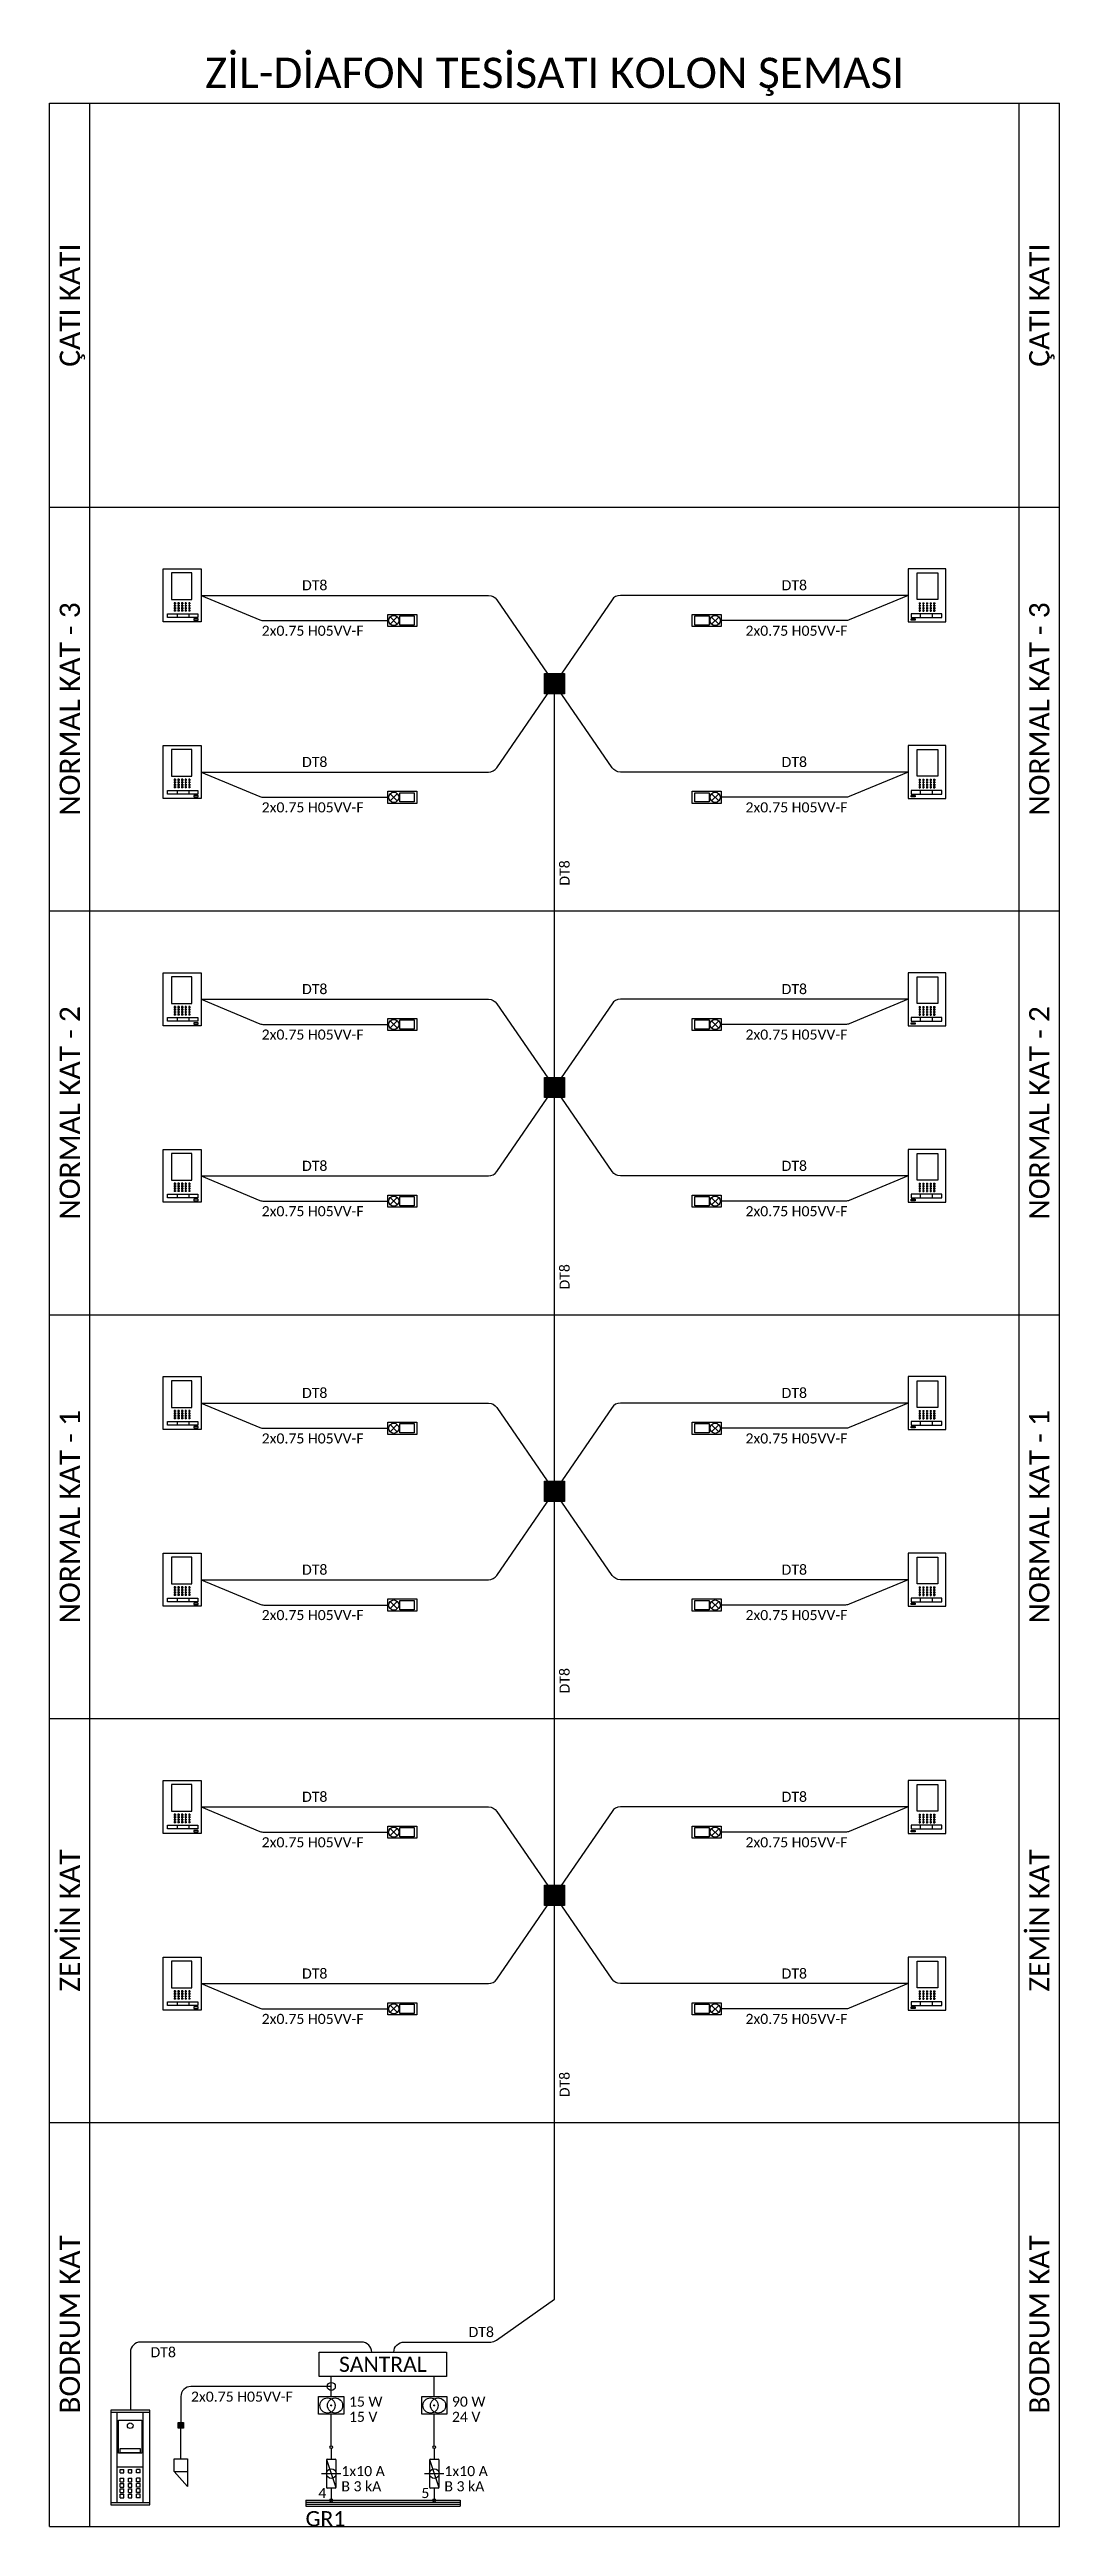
# Model space of a CAD drawing. Header units: millimetres. Extents: x 1779 to 2529, y 684 to 2524.
import ezdxf
from ezdxf.enums import TextEntityAlignment as Align

# ---------------------------------------------------------------- set-up
doc = ezdxf.new("R2010")
doc.units = ezdxf.units.MM
doc.layers.add('_etr_kolon_zil', color=6, linetype='Continuous')
doc.styles.add('_etr_ts_klnzil', font='Calibri')

# ---------------------------------------------------------------- blocks, each defined once
blk = doc.blocks.new('ZL_GKAPITEL', base_point=(113.1, 1700))
at = {"color": 0, "linetype": 'Continuous'}
for p, q in [((116.7, 1713.3), (117.3, 1713.3)), ((116.7, 1712.7), (116.7, 1713.3)), ((116.7, 1712.7), (117.3, 1712.7)), ((116.7, 1711.5), (117.3, 1711.5)), ((116.7, 1710.9), (116.7, 1711.5)), ((116.7, 1710.9), (117.3, 1710.9)), ((116.7, 1709.7), (117.3, 1709.7)), ((116.7, 1709.1), (116.7, 1709.7)), ((116.7, 1709.1), (117.3, 1709.1)), ((116.7, 1707.9), (117.3, 1707.9)), ((116.7, 1707.3), (116.7, 1707.9)), ((116.7, 1707.3), (117.3, 1707.3)), ((116.7, 1706.1), (117.3, 1706.1)), ((116.7, 1705.5), (116.7, 1706.1)), ((116.7, 1705.5), (117.3, 1705.5)), ((117.3, 1712.7), (117.3, 1713.3)), ((117.3, 1710.9), (117.3, 1711.5)), ((117.3, 1709.1), (117.3, 1709.7)), ((117.3, 1707.3), (117.3, 1707.9)), ((117.3, 1705.5), (117.3, 1706.1)), ((117.9, 1713.3), (118.5, 1713.3)), ((117.9, 1712.7), (117.9, 1713.3)), ((117.9, 1712.7), (118.5, 1712.7)), ((117.9, 1711.5), (118.5, 1711.5)), ((117.9, 1710.9), (117.9, 1711.5)), ((117.9, 1710.9), (118.5, 1710.9)), ((117.9, 1709.7), (118.5, 1709.7)), ((117.9, 1709.1), (117.9, 1709.7)), ((117.9, 1709.1), (118.5, 1709.1)), ((117.9, 1707.9), (118.5, 1707.9)), ((117.9, 1707.3), (117.9, 1707.9)), ((117.9, 1707.3), (118.5, 1707.3)), ((117.9, 1706.1), (118.5, 1706.1)), ((117.9, 1705.5), (117.9, 1706.1)), ((117.9, 1705.5), (118.5, 1705.5)), ((118.5, 1712.7), (118.5, 1713.3)), ((118.5, 1710.9), (118.5, 1711.5)), ((118.5, 1709.1), (118.5, 1709.7)), ((118.5, 1707.3), (118.5, 1707.9)), ((118.5, 1705.5), (118.5, 1706.1)), ((119.1, 1713.3), (119.7, 1713.3)), ((119.1, 1712.7), (119.1, 1713.3)), ((119.1, 1712.7), (119.7, 1712.7)), ((119.1, 1711.5), (119.7, 1711.5)), ((119.1, 1710.9), (119.1, 1711.5)), ((119.1, 1710.9), (119.7, 1710.9)), ((119.1, 1709.7), (119.7, 1709.7)), ((119.1, 1709.1), (119.1, 1709.7)), ((119.1, 1709.1), (119.7, 1709.1)), ((119.1, 1707.9), (119.7, 1707.9)), ((119.1, 1707.3), (119.1, 1707.9)), ((119.1, 1707.3), (119.7, 1707.3)), ((119.1, 1706.1), (119.7, 1706.1)), ((119.1, 1705.5), (119.1, 1706.1)), ((119.1, 1705.5), (119.7, 1705.5)), ((119.7, 1712.7), (119.7, 1713.3)), ((119.7, 1710.9), (119.7, 1711.5)), ((119.7, 1709.1), (119.7, 1709.7)), ((119.7, 1707.3), (119.7, 1707.9)), ((119.7, 1705.5), (119.7, 1706.1)), ((120.3, 1713.3), (120.9, 1713.3)), ((120.3, 1712.7), (120.3, 1713.3)), ((120.3, 1712.7), (120.9, 1712.7)), ((120.3, 1711.5), (120.9, 1711.5)), ((120.3, 1710.9), (120.3, 1711.5)), ((120.3, 1710.9), (120.9, 1710.9)), ((120.3, 1709.7), (120.9, 1709.7)), ((120.3, 1709.1), (120.3, 1709.7)), ((120.3, 1709.1), (120.9, 1709.1)), ((120.3, 1707.9), (120.9, 1707.9)), ((120.3, 1707.3), (120.3, 1707.9)), ((120.3, 1707.3), (120.9, 1707.3)), ((120.3, 1706.1), (120.9, 1706.1)), ((120.3, 1705.5), (120.3, 1706.1)), ((120.3, 1705.5), (120.9, 1705.5)), ((120.9, 1712.7), (120.9, 1713.3)), ((120.9, 1710.9), (120.9, 1711.5)), ((120.9, 1709.1), (120.9, 1709.7)), ((120.9, 1707.3), (120.9, 1707.9)), ((120.9, 1705.5), (120.9, 1706.1))]:
    blk.add_line(p, q, dxfattribs=at)
at = {"color": 0, "linetype": 'Continuous', "flags": 128}
for points in [[(100, 1700), (126.2, 1700), (126.2, 1718.7), (100, 1718.7)], [(102, 1714.7), (115.2, 1714.7), (115.2, 1704.5), (102, 1704.5)], [(124, 1716.7), (122.2, 1716.7), (122.2, 1701.6), (124, 1701.6)], [(124.7, 1703.6), (125.4, 1703.6), (125.4, 1701.5), (124.7, 1701.5)]]:
    blk.add_lwpolyline(points, close=True, dxfattribs=at)
for points in [[(122.2, 1711.9), (124, 1711.9)], [(122.2, 1706.1), (124, 1706.1)]]:
    blk.add_lwpolyline(points, dxfattribs=at)
blk = doc.blocks.new('ZL_BUTON')
at = {"color": 0, "linetype": 'Continuous'}
for p, q in [((-3, 0), (-3, 14.4)), ((-3, 14.4), (3, 14.4)), ((3, 14.4), (3, 0)), ((3, 0), (-3, 0)), ((-1.8, 1.2), (1.7, 4.7)), ((-1.8, 4.7), (1.7, 1.2))]:
    blk.add_line(p, q, dxfattribs=at)
at = {"color": 0, "linetype": 'Continuous', "flags": 128}
blk.add_lwpolyline([(-2.3, 5.9), (-2.3, 13), (2.3, 13), (2.3, 5.9)], close=True, dxfattribs=at)
at = {"color": 0, "linetype": 'Continuous'}
blk.add_circle((0, 2.9), 2.52, dxfattribs=at)
blk = doc.blocks.new('TBL_GRUP', base_point=(600, 101))
at = {"color": 0, "linetype": 'Continuous', "flags": 128}
for points, elevation in [([(561.8, 104), (638.3, 104)], 156.4), ([(561.8, 103), (638.3, 103)], 156.4), ([(561.8, 102), (638.3, 102)], 78.2)]:
    blk.add_lwpolyline(points, dxfattribs=dict(at, elevation=elevation))
blk.add_lwpolyline([(561.8, 101), (638.3, 101)], dxfattribs=at)
at = {"color": 0, "linetype": 'Continuous'}
for points in [[(561.8, 104, 156.4), (561.8, 101, 0)], [(638.3, 104, 156.4), (638.3, 101, 0)]]:
    blk.add_polyline3d(points, dxfattribs=at)
blk = doc.blocks.new('APR_AOSX1', base_point=(392.6, 1060.5))
at = {"color": 2, "linetype": 'Continuous', "lineweight": -3}
for p, q in [((389.4, 1086.9), (389.4, 1069.1)), ((389.5, 1087.3), (395.6, 1068.8)), ((390, 1087.5), (395.1, 1087.5)), ((395.7, 1086.9), (395.7, 1069.1)), ((390, 1068.5), (395.1, 1068.5))]:
    blk.add_line(p, q, dxfattribs=at)
at = {"color": 3, "linetype": 'Continuous', "lineweight": -3}
for p, q in [((392.6, 1094.6), (392.6, 1087.5)), ((392.6, 1068.5), (392.6, 1061.4))]:
    blk.add_line(p, q, dxfattribs=at)
at = {"color": 1, "linetype": 'Continuous', "lineweight": -3}
blk.add_line((386.2, 1078), (398.9, 1078), dxfattribs=at)
at = {"color": 6, "linetype": 'Continuous', "lineweight": -3}
for centre in [(392.6, 1095.5), (392.6, 1060.5)]:
    blk.add_circle(centre, 0.86, dxfattribs=at)
at = {"color": 2, "linetype": 'Continuous', "lineweight": -3}
blk.add_circle((392.6, 1078), 3.18, dxfattribs=at)
for centre, start, end in [((390, 1086.9), 90, 180), ((395.1, 1086.9), 0, 90), ((390, 1069.1), 180, 270), ((395.1, 1069.1), 270, 0)]:
    blk.add_arc(centre, 0.636, start, end, dxfattribs=at)
blk = doc.blocks.new('EXT_ZYFTRF', base_point=(797.5, 501.5))
at = {"color": 2, "linetype": 'Continuous'}
for p, q in [((795, 499.75), (795, 503.25)), ((795, 503.25), (800, 503.25)), ((797.57, 501.43), (797.43, 501.57)), ((797.57, 501.57), (797.43, 501.43)), ((800, 503.25), (800, 499.75)), ((800, 499.75), (795, 499.75))]:
    blk.add_line(p, q, dxfattribs=at)
for centre, radius in [((796.75, 501.5), 1.5), ((798.25, 501.5), 1.5), ((797.5, 501.5), 0.1)]:
    blk.add_circle(centre, radius, dxfattribs=at)
blk = doc.blocks.new('ZL_KPOTO', base_point=(226.6, 774.3))
at = {"linetype": 'Continuous'}
blk.add_hatch(color=0, dxfattribs=at).paths.add_polyline_path([(229.2, 777), (229.2, 771.6), (224, 771.6), (224, 777)])
at = {"color": 0, "linetype": 'Continuous'}
for p, q in [((219.9, 807.5), (219.9, 835)), ((219.9, 835), (233.3, 820)), ((233.3, 820), (233.3, 807.5)), ((233.3, 807.5), (219.9, 807.5)), ((226.6, 807.5), (226.6, 777)), ((224, 771.6), (224, 777)), ((224, 777), (229.2, 777)), ((229.2, 774.3), (224, 774.3)), ((229.2, 771.6), (224, 771.6)), ((226.6, 777), (226.6, 771.6)), ((229.2, 777), (229.2, 771.6))]:
    blk.add_line(p, q, dxfattribs=at)
at = {"color": 0, "linetype": 'Continuous', "flags": 128}
blk.add_lwpolyline([(233.3, 820), (219.9, 820)], dxfattribs=at)
blk = doc.blocks.new('ZL_SANTRAL', base_point=(634.1, 814.36))
at = {"color": 0, "linetype": 'Continuous', "flags": 128}
blk.add_lwpolyline([(627.1, 814.36), (627.1, 822.36), (641.1, 822.36), (641.1, 814.36)], close=True, dxfattribs=at)
blk = doc.blocks.new('ZL_GDSBTN', base_point=(0, 1700))
at = {"color": 0, "linetype": 'Continuous'}
for p, q in [((-6.4, 1745.5), (-6.4, 1701.1)), ((-4.8, 1743.4), (-3, 1743.4)), ((-4.8, 1743.4), (-4.8, 1741.6)), ((-3, 1743.4), (-3, 1741.6)), ((1, 1743.4), (-0.8, 1743.4)), ((-0.8, 1743.4), (-0.8, 1741.6)), ((1, 1743.4), (1, 1741.6)), ((5, 1743.4), (3.2, 1743.4)), ((3.2, 1743.4), (3.2, 1741.6)), ((5, 1743.4), (5, 1741.6)), ((6.5, 1745.5), (6.5, 1701.1)), ((-4.8, 1741.6), (-3, 1741.6)), ((-4.8, 1740.7), (-3, 1740.7)), ((-4.8, 1740.7), (-4.8, 1738.9)), ((-4.8, 1738.9), (-3, 1738.9)), ((-4.8, 1738.1), (-3, 1738.1)), ((-4.8, 1738.1), (-4.8, 1736.3)), ((-4.8, 1736.3), (-3, 1736.3)), ((-4.8, 1735.5), (-3, 1735.5)), ((-4.8, 1735.5), (-4.8, 1733.7)), ((-4.8, 1733.7), (-3, 1733.7)), ((-4.8, 1731.1), (-3, 1731.1)), ((-4.8, 1731.1), (-4.8, 1729.3)), ((-3, 1740.7), (-3, 1738.9)), ((-3, 1738.1), (-3, 1736.3)), ((-3, 1735.5), (-3, 1733.7)), ((-3, 1731.1), (-3, 1729.3)), ((1, 1741.6), (-0.8, 1741.6)), ((1, 1740.7), (-0.8, 1740.7)), ((-0.8, 1740.7), (-0.8, 1738.9)), ((1, 1738.9), (-0.8, 1738.9)), ((1, 1738.1), (-0.8, 1738.1)), ((-0.8, 1738.1), (-0.8, 1736.3)), ((1, 1736.3), (-0.8, 1736.3)), ((1, 1735.5), (-0.8, 1735.5)), ((-0.8, 1735.5), (-0.8, 1733.7)), ((1, 1733.7), (-0.8, 1733.7)), ((1, 1731.1), (-0.8, 1731.1)), ((-0.8, 1731.1), (-0.8, 1729.3)), ((1, 1740.7), (1, 1738.9)), ((1, 1738.1), (1, 1736.3)), ((1, 1735.5), (1, 1733.7)), ((1, 1731.1), (1, 1729.3)), ((5, 1741.6), (3.2, 1741.6)), ((5, 1740.7), (3.2, 1740.7)), ((3.2, 1740.7), (3.2, 1738.9)), ((5, 1738.9), (3.2, 1738.9)), ((5, 1738.1), (3.2, 1738.1)), ((3.2, 1738.1), (3.2, 1736.3)), ((5, 1736.3), (3.2, 1736.3)), ((5, 1735.5), (3.2, 1735.5)), ((3.2, 1735.5), (3.2, 1733.7)), ((5, 1733.7), (3.2, 1733.7)), ((5, 1731.1), (3.2, 1731.1)), ((3.2, 1731.1), (3.2, 1729.3)), ((5, 1740.7), (5, 1738.9)), ((5, 1738.1), (5, 1736.3)), ((5, 1735.5), (5, 1733.7)), ((5, 1731.1), (5, 1729.3)), ((-6.3, 1728.3), (6.5, 1728.3)), ((-4.8, 1729.3), (-3, 1729.3)), ((1, 1729.3), (-0.8, 1729.3)), ((5, 1729.3), (3.2, 1729.3))]:
    blk.add_line(p, q, dxfattribs=at)
at = {"color": 0, "linetype": 'Continuous', "flags": 128}
for points in [[(-9.6, 1746.8), (-9.6, 1701.1), (9.6, 1701.1), (9.6, 1746.8), (-9.6, 1746.8)], [(-9.6, 1745.7), (-9.6, 1700), (9.6, 1700), (9.6, 1745.7), (-9.6, 1745.7)], [(5.8, 1704.9), (-5.7, 1704.9), (-5.7, 1721.3), (5.8, 1721.3)], [(5.2, 1720.9), (-5, 1720.9), (-5, 1719.2), (5.2, 1719.2)]]:
    blk.add_lwpolyline(points, close=True, dxfattribs=at)
at = {"color": 0, "linetype": 'Continuous'}
blk.add_circle((0.1, 1707.7), 1.4, dxfattribs=at)

msp = doc.modelspace()

# ---------------------------------------------------------------- hatches: boundary and pattern name
at = {"layer": '_etr_kolon_zil', "linetype": 'ByBlock'}
for points in [[(2146.4, 2045.4), (2146.4, 2060.4), (2161.4, 2060.4), (2161.4, 2045.4), (2146.4, 2045.4)], [(2146.4, 1745.4), (2146.4, 1760.4), (2161.4, 1760.4), (2161.4, 1745.4), (2146.4, 1745.4)], [(2146.4, 1445.4), (2146.4, 1460.4), (2161.4, 1460.4), (2161.4, 1445.4), (2146.4, 1445.4)], [(2146.4, 1145.4), (2146.4, 1160.4), (2161.4, 1160.4), (2161.4, 1145.4), (2146.4, 1145.4)]]:
    msp.add_hatch(color=256, dxfattribs=at).paths.add_polyline_path(points, flags=0)

# ---------------------------------------------------------------- linework, layer by layer
at = {"layer": '_etr_kolon_zil', "color": 251, "linetype": 'ByBlock'}
for p, q in [((1778.9, 2484.1), (2528.9, 2484.1)), ((1778.9, 684.1), (1778.9, 2484.1)), ((1808.9, 684.1), (1808.9, 2484.1)), ((2498.9, 684.1), (2498.9, 2484.1)), ((2528.9, 684.1), (2528.9, 2484.1)), ((1778.9, 2184.1), (2528.9, 2184.1)), ((1778.9, 1884.1), (2528.9, 1884.1)), ((1778.9, 1584.1), (2528.9, 1584.1)), ((1778.9, 1284.1), (2528.9, 1284.1)), ((1778.9, 984.1), (2528.9, 984.1)), ((1778.9, 684.1), (2528.9, 684.1))]:
    msp.add_line(p, q, dxfattribs=at)
at = {"layer": '_etr_kolon_zil', "color": 6, "linetype": 'ByBlock'}
for p, q in [((2153.9, 1752.9), (2153.9, 2052.9)), ((2153.9, 1452.9), (2153.9, 1752.9)), ((2153.9, 1152.9), (2153.9, 1452.9)), ((2153.9, 852.9), (2153.9, 1152.9))]:
    msp.add_line(p, q, dxfattribs=at)
at = {"layer": '_etr_kolon_zil', "linetype": 'ByBlock'}
for p, q in [((1988.1, 780.5), (1988.1, 795.5)), ((2064.6, 780.5), (2064.6, 795.5)), ((1988.1, 743.9), (1988.1, 767.4)), ((2064.6, 743.9), (2064.6, 767.4))]:
    msp.add_line(p, q, dxfattribs=at)
at = {"layer": '_etr_kolon_zil', "color": 6, "linetype": 'ByBlock', "flags": 128}
for points in [[(1891.4, 2118.5), (2104.9, 2118.5, -0.247294), (2111.1, 2115.2), (2153.9, 2052.9)], [(1891.4, 2118.5), (1935, 2100.3, 0.09902), (1937.9, 2099.8), (2030.1, 2099.8)], [(2416.4, 2118.5), (2202.8, 2118.5, 0.247294), (2196.6, 2115.2), (2153.9, 2052.9)], [(2416.4, 2118.5), (2372.8, 2100.3, -0.09902), (2369.9, 2099.8), (2277.6, 2099.8)], [(1891.4, 1987.3), (2104.9, 1987.3, 0.247294), (2111.1, 1990.5), (2153.9, 2052.9)], [(2416.4, 1987.3), (2202.8, 1987.3, -0.247294), (2196.6, 1990.5), (2153.9, 2052.9)], [(1891.4, 1987.3), (1935, 1969.1, 0.09902), (1937.9, 1968.5), (2030.1, 1968.5)], [(2416.4, 1987.3), (2372.8, 1969.1, -0.09902), (2369.9, 1968.5), (2277.6, 1968.5)], [(1891.4, 1818.5), (2104.9, 1818.5, -0.247294), (2111.1, 1815.2), (2153.9, 1752.9)], [(1891.4, 1818.5), (1935, 1800.3, 0.09902), (1937.9, 1799.8), (2030.1, 1799.8)], [(2416.4, 1818.5), (2202.8, 1818.5, 0.247294), (2196.6, 1815.2), (2153.9, 1752.9)], [(2416.4, 1818.5), (2372.8, 1800.3, -0.09902), (2369.9, 1799.8), (2277.6, 1799.8)], [(1891.4, 1687.3), (2104.9, 1687.3, 0.247294), (2111.1, 1690.5), (2153.9, 1752.9)], [(2416.4, 1687.3), (2202.8, 1687.3, -0.247294), (2196.6, 1690.5), (2153.9, 1752.9)], [(1891.4, 1687.3), (1935, 1669.1, 0.09902), (1937.9, 1668.5), (2030.1, 1668.5)], [(2416.4, 1687.3), (2372.8, 1669.1, -0.09902), (2369.9, 1668.5), (2277.6, 1668.5)], [(1891.4, 1518.5), (2104.9, 1518.5, -0.247294), (2111.1, 1515.2), (2153.9, 1452.9)], [(1891.4, 1518.5), (1935, 1500.3, 0.09902), (1937.9, 1499.8), (2030.1, 1499.8)], [(2416.4, 1518.5), (2202.8, 1518.5, 0.247294), (2196.6, 1515.2), (2153.9, 1452.9)], [(2416.4, 1518.5), (2372.8, 1500.3, -0.09902), (2369.9, 1499.8), (2277.6, 1499.8)], [(1891.4, 1387.3), (2104.9, 1387.3, 0.247294), (2111.1, 1390.5), (2153.9, 1452.9)], [(2416.4, 1387.3), (2202.8, 1387.3, -0.247294), (2196.6, 1390.5), (2153.9, 1452.9)], [(1891.4, 1387.3), (1935, 1369.1, 0.09902), (1937.9, 1368.5), (2030.1, 1368.5)], [(2416.4, 1387.3), (2372.8, 1369.1, -0.09902), (2369.9, 1368.5), (2277.6, 1368.5)], [(1891.4, 1218.5), (2104.9, 1218.5, -0.247294), (2111.1, 1215.2), (2153.9, 1152.9)], [(1891.4, 1218.5), (1935, 1200.3, 0.09902), (1937.9, 1199.8), (2030.1, 1199.8)], [(2416.4, 1218.5), (2202.8, 1218.5, 0.247294), (2196.6, 1215.2), (2153.9, 1152.9)], [(2416.4, 1218.5), (2372.8, 1200.3, -0.09902), (2369.9, 1199.8), (2277.6, 1199.8)], [(1891.4, 1087.3), (2104.9, 1087.3, 0.247294), (2111.1, 1090.5), (2153.9, 1152.9)], [(2416.4, 1087.3), (2202.8, 1087.3, -0.247294), (2196.6, 1090.5), (2153.9, 1152.9)], [(1891.4, 1087.3), (1935, 1069.1, 0.09902), (1937.9, 1068.5), (2030.1, 1068.5)], [(2416.4, 1087.3), (2372.8, 1069.1, -0.09902), (2369.9, 1068.5), (2277.6, 1068.5)], [(2034.6, 813.5), (2034.6, 813.5, -0.414214), (2042.1, 821), (2106.5, 821, 0.155391), (2110.8, 822.4), (2153.9, 852.9)], [(2018.1, 813.5), (2018.1, 813.5, 0.414214), (2010.6, 821), (1846.4, 821, 0.414214), (1838.9, 813.5), (1838.9, 770.4)], [(1988.1, 788), (1883.9, 788, 0.414214), (1876.4, 780.5), (1876.4, 759.1)]]:
    msp.add_lwpolyline(points, format="xyb", dxfattribs=at)
at = {"layer": '_etr_kolon_zil', "linetype": 'ByBlock', "flags": 128}
for points in [[(2146.4, 2045.4), (2146.4, 2060.4), (2161.4, 2060.4), (2161.4, 2045.4), (2146.4, 2045.4)], [(2146.4, 1745.4), (2146.4, 1760.4), (2161.4, 1760.4), (2161.4, 1745.4), (2146.4, 1745.4)], [(2146.4, 1445.4), (2146.4, 1460.4), (2161.4, 1460.4), (2161.4, 1445.4), (2146.4, 1445.4)], [(2146.4, 1145.4), (2146.4, 1160.4), (2161.4, 1160.4), (2161.4, 1145.4), (2146.4, 1145.4)]]:
    msp.add_lwpolyline(points, close=True, dxfattribs=at)
at = {"layer": '_etr_kolon_zil', "linetype": 'ByBlock'}
msp.add_circle((1988.1, 788), 3, dxfattribs=at)

# ---------------------------------------------------------------- block references
at = {"layer": '_etr_kolon_zil', "color": 6, "linetype": 'ByBlock'}
for name, p, xscale, yscale, zscale, rotation in [('ZL_GKAPITEL', (1891.4, 2118.5), -1.5, 1.5, 1.5, 90), ('ZL_GKAPITEL', (2416.4, 2118.5), 1.5, 1.5, 1.5, 270), ('ZL_BUTON', (2030.1, 2099.8), 1.5, 1.5, 1.5, 270), ('ZL_BUTON', (2277.6, 2099.8), 1.5, 1.5, 1.5, 90), ('ZL_GKAPITEL', (1891.4, 1987.3), -1.5, 1.5, 1.5, 90), ('ZL_GKAPITEL', (2416.4, 1987.3), 1.5, 1.5, 1.5, 270), ('ZL_BUTON', (2030.1, 1968.5), 1.5, 1.5, 1.5, 270), ('ZL_BUTON', (2277.6, 1968.5), 1.5, 1.5, 1.5, 90), ('ZL_GKAPITEL', (1891.4, 1818.5), -1.5, 1.5, 1.5, 90), ('ZL_GKAPITEL', (2416.4, 1818.5), 1.5, 1.5, 1.5, 270), ('ZL_BUTON', (2030.1, 1799.8), 1.5, 1.5, 1.5, 270), ('ZL_BUTON', (2277.6, 1799.8), 1.5, 1.5, 1.5, 90), ('ZL_GKAPITEL', (1891.4, 1687.3), -1.5, 1.5, 1.5, 90), ('ZL_GKAPITEL', (2416.4, 1687.3), 1.5, 1.5, 1.5, 270), ('ZL_BUTON', (2030.1, 1668.5), 1.5, 1.5, 1.5, 270), ('ZL_BUTON', (2277.6, 1668.5), 1.5, 1.5, 1.5, 90), ('ZL_GKAPITEL', (1891.4, 1518.5), -1.5, 1.5, 1.5, 90), ('ZL_GKAPITEL', (2416.4, 1518.5), 1.5, 1.5, 1.5, 270), ('ZL_BUTON', (2030.1, 1499.8), 1.5, 1.5, 1.5, 270), ('ZL_BUTON', (2277.6, 1499.8), 1.5, 1.5, 1.5, 90), ('ZL_GKAPITEL', (1891.4, 1387.3), -1.5, 1.5, 1.5, 90), ('ZL_GKAPITEL', (2416.4, 1387.3), 1.5, 1.5, 1.5, 270), ('ZL_BUTON', (2030.1, 1368.5), 1.5, 1.5, 1.5, 270), ('ZL_BUTON', (2277.6, 1368.5), 1.5, 1.5, 1.5, 90), ('ZL_GKAPITEL', (1891.4, 1218.5), -1.5, 1.5, 1.5, 90), ('ZL_GKAPITEL', (2416.4, 1218.5), 1.5, 1.5, 1.5, 270), ('ZL_BUTON', (2030.1, 1199.8), 1.5, 1.5, 1.5, 270), ('ZL_BUTON', (2277.6, 1199.8), 1.5, 1.5, 1.5, 90), ('ZL_GKAPITEL', (1891.4, 1087.3), -1.5, 1.5, 1.5, 90), ('ZL_GKAPITEL', (2416.4, 1087.3), 1.5, 1.5, 1.5, 270), ('ZL_BUTON', (2030.1, 1068.5), 1.5, 1.5, 1.5, 270), ('ZL_BUTON', (2277.6, 1068.5), 1.5, 1.5, 1.5, 90), ('ZL_GDSBTN', (1838.9, 770.4), 1.5, 1.5, 1.5, 180), ('ZL_KPOTO', (1876.4, 759.1), 0.75, 0.75, 0.75, 180)]:
    msp.add_blockref(name, p, dxfattribs=dict(at, xscale=xscale, yscale=yscale, zscale=zscale, rotation=rotation))
for name, p, xscale, yscale, zscale in [('ZL_SANTRAL', (2026.4, 795.5), 6.75, 2.25, 2.25), ('EXT_ZYFTRF', (2064.6, 773.9), 3.75, 3.75, 3.75), ('APR_AOSX1', (1988.1, 703.6), 1.125, 1.125, 1.125), ('APR_AOSX1', (2064.6, 703.6), 1.125, 1.125, 1.125), ('TBL_GRUP', (2026.4, 699.1), 1.5, 1.5, 1.5)]:
    msp.add_blockref(name, p, dxfattribs=dict(at, xscale=xscale, yscale=yscale, zscale=zscale))
at = {"layer": '_etr_kolon_zil', "linetype": 'ByBlock', "xscale": 3.75, "yscale": 3.75, "zscale": 3.75}
msp.add_blockref('EXT_ZYFTRF', (1988.1, 773.9), dxfattribs=at)

# ---------------------------------------------------------------- texts
at = {"layer": '_etr_kolon_zil', "color": 2, "linetype": 'ByBlock', "style": '_etr_ts_klnzil'}
msp.add_text('ZİL-DİAFON TESİSATI KOLON ŞEMASI', height=22.5, dxfattribs=at).set_placement((2153.9, 2495.4), align=Align.CENTER)
at = {"layer": '_etr_kolon_zil', "linetype": 'ByBlock', "style": '_etr_ts_klnzil'}
for s, p in [('ÇATI KATI', (1793.9, 2334.1)), ('ÇATI KATI', (2513.9, 2334.1)), ('NORMAL KAT - 3', (1793.9, 2034.1)), ('NORMAL KAT - 3', (2513.9, 2034.1)), ('NORMAL KAT - 2', (1793.9, 1734.1)), ('NORMAL KAT - 2', (2513.9, 1734.1)), ('NORMAL KAT - 1', (1793.9, 1434.1)), ('NORMAL KAT - 1', (2513.9, 1434.1)), ('ZEMİN KAT', (1793.9, 1134.1)), ('ZEMİN KAT', (2513.9, 1134.1)), ('BODRUM KAT', (1793.9, 834.1)), ('BODRUM KAT', (2513.9, 834.1))]:
    msp.add_text(s, height=15, rotation=90, dxfattribs=at).set_placement(p, align=Align.MIDDLE_CENTER)
at = {"layer": '_etr_kolon_zil', "color": 2, "linetype": 'ByBlock', "style": '_etr_ts_klnzil'}
for s, p in [('DT8', (1966.4, 2122.3)), ('DT8', (1966.4, 1991)), ('DT8', (1966.4, 1822.3)), ('DT8', (1966.4, 1691)), ('DT8', (1966.4, 1522.3)), ('DT8', (1966.4, 1391)), ('DT8', (1966.4, 1222.3)), ('DT8', (1966.4, 1091)), ('DT8', (1853.9, 809.7)), ('B 3 kA', (1995.6, 710.1)), ('1x10 A', (1995.6, 721.4)), ('B 3 kA', (2072.1, 710.1)), ('1x10 A', (2072.1, 721.4))]:
    msp.add_text(s, height=7.5, dxfattribs=at).set_placement(p)
for s, p in [('DT8', (2341.4, 2122.3)), ('DT8', (2341.4, 1991)), ('DT8', (2341.4, 1822.3)), ('DT8', (2341.4, 1691)), ('DT8', (2341.4, 1522.3)), ('DT8', (2341.4, 1391)), ('DT8', (2341.4, 1222.3)), ('DT8', (2341.4, 1091)), ('DT8', (2108.9, 824.7)), ('4', (1984.4, 705.1)), ('5', (2060.9, 705.1))]:
    msp.add_text(s, height=7.5, dxfattribs=at).set_placement(p, align=Align.RIGHT)
for s, height, p in [('2x0.75 H05VV-F', 7.5, (1936.4, 2096)), ('2x0.75 H05VV-F', 7.5, (1936.4, 1964.8)), ('2x0.75 H05VV-F', 7.5, (1936.4, 1796)), ('2x0.75 H05VV-F', 7.5, (1936.4, 1664.8)), ('2x0.75 H05VV-F', 7.5, (1936.4, 1496)), ('2x0.75 H05VV-F', 7.5, (1936.4, 1364.8)), ('2x0.75 H05VV-F', 7.5, (1936.4, 1196)), ('2x0.75 H05VV-F', 7.5, (1936.4, 1064.8)), ('2x0.75 H05VV-F', 7.5, (1883.9, 784.2)), ('15 W', 7.5, (2001.2, 780.5)), ('90 W', 7.5, (2077.7, 780.5)), ('15 V', 7.5, (2001.2, 769.2)), ('24 V', 7.5, (2077.7, 769.2)), ('GR1', 11.25, (1969, 695.4))]:
    msp.add_text(s, height=height, dxfattribs=at).set_placement(p, align=Align.TOP_LEFT)
for p in [(2371.4, 2096), (2371.4, 1964.8), (2371.4, 1796), (2371.4, 1664.8), (2371.4, 1496), (2371.4, 1364.8), (2371.4, 1196), (2371.4, 1064.8)]:
    msp.add_text('2x0.75 H05VV-F', height=7.5, dxfattribs=at).set_placement(p, align=Align.TOP_RIGHT)
for p in [(2157.6, 1902.9), (2157.6, 1602.9), (2157.6, 1302.9), (2157.6, 1002.9)]:
    msp.add_text('DT8', height=7.5, rotation=90, dxfattribs=at).set_placement(p, align=Align.TOP_LEFT)
msp.add_text('SANTRAL', height=11.25, dxfattribs=at).set_placement((2026.4, 804.5), align=Align.MIDDLE_CENTER)

doc.saveas('drawing.dxf')
